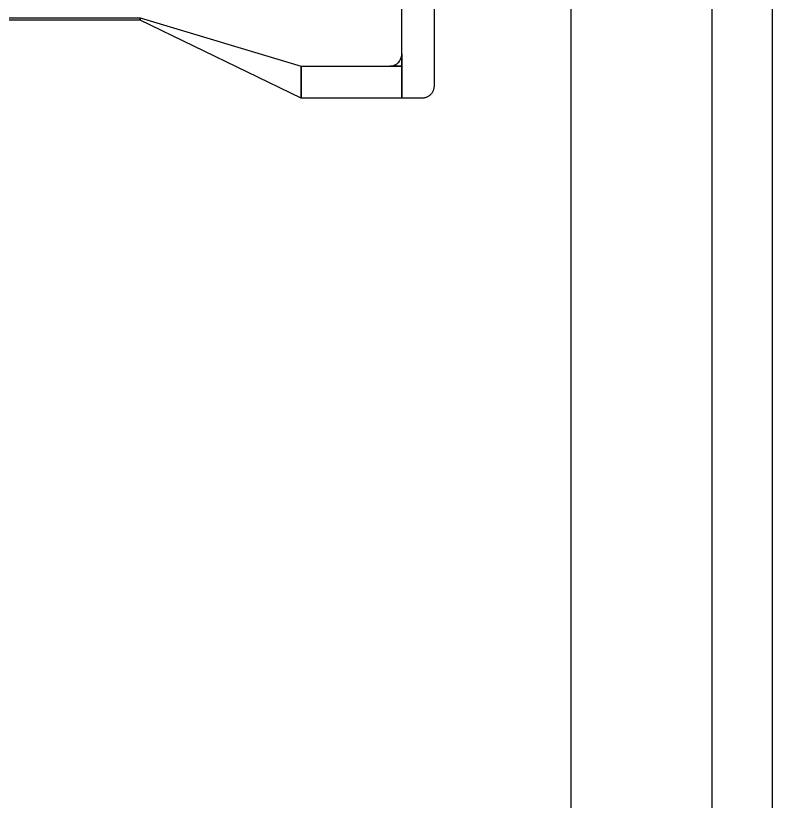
# Model space of a CAD drawing. Extents: x -50000 to 50000, y -50000 to 50000.
# Drawn here: x -30779 to -28850, y -27153 to -25200 of the extents above; entities that cross this region are included whole.
import ezdxf

# ---------------------------------------------------------------- set-up
doc = ezdxf.new("R2010")
doc.units = 0
for name, color, linetype in [('BUSMAIN', 4, 'CONTINUOUS'), ('FRAME', 14, 'CONTINUOUS'), ('XOR3', 15, 'CONTINUOUS')]:
    doc.layers.add(name, color=color, linetype=linetype)

# ---------------------------------------------------------------- blocks, each defined once
blk = doc.blocks.new('CHIP_QSEARCH')
at = {"layer": 'BUSMAIN'}
blk.add_lwpolyline([(6160, 3675), (6160, 3325), (6159.959, 3323.43), (6159.836, 3321.864), (6159.631, 3320.307), (6159.344, 3318.763), (6158.978, 3317.235), (6158.532, 3315.729), (6158.007, 3314.249), (6157.406, 3312.798), (6156.73, 3311.38), (6155.981, 3310), (6155.16, 3308.661), (6154.271, 3307.366), (6153.314, 3306.12), (6152.294, 3304.926), (6151.213, 3303.787), (6150.074, 3302.706), (6148.88, 3301.686), (6147.634, 3300.729), (6146.339, 3299.84), (6145, 3299.019), (6143.62, 3298.27), (6142.202, 3297.594), (6140.751, 3296.993), (6139.271, 3296.468), (6137.765, 3296.022), (6136.237, 3295.656), (6134.693, 3295.369), (6133.136, 3295.164), (6131.57, 3295.041), (6130, 3295), (6080, 3295), (6080, 3705)], dxfattribs=at)
for points in [[(1570, 3489), (1570, 3495), (5430, 3495), (5430, 3489)], [(5830, 3295), (5430, 3489), (5430, 3495), (5830, 3375)], [(6050, 3375), (6053.136, 3375.164), (6056.237, 3375.656), (6059.271, 3376.468), (6062.202, 3377.594), (6065, 3379.019), (6067.634, 3380.729), (6070.074, 3382.706), (6072.294, 3384.926), (6074.271, 3387.366), (6075.981, 3390), (6077.406, 3392.798), (6078.532, 3395.729), (6079.344, 3398.763), (6079.836, 3401.864), (6080, 3405), (6080, 3375)], [(5830, 3295), (5830, 3375), (6080, 3375), (6080, 3295)]]:
    blk.add_lwpolyline(points, close=True, dxfattribs=at)
at = {"layer": 'FRAME'}
for points in [[(0, 0), (0, 7000), (7000, 7000), (7000, 0)], [(500, 500), (500, 6500), (6500, 6500), (6500, 500)]]:
    blk.add_lwpolyline(points, close=True, dxfattribs=at)
at = {"layer": 'XOR3'}
blk.add_lwpolyline([(150, 150), (150, 6850), (6850, 6850), (6850, 150)], close=True, dxfattribs=at)

msp = doc.modelspace()

# ---------------------------------------------------------------- linework, layer by layer
at = {"layer": 'FRAME'}
for radius in [50000, 49000]:
    msp.add_circle((0, 0), radius, dxfattribs=at)

# ---------------------------------------------------------------- block references
msp.add_blockref('CHIP_QSEARCH', (-35900, -28700))

doc.saveas('drawing.dxf')
